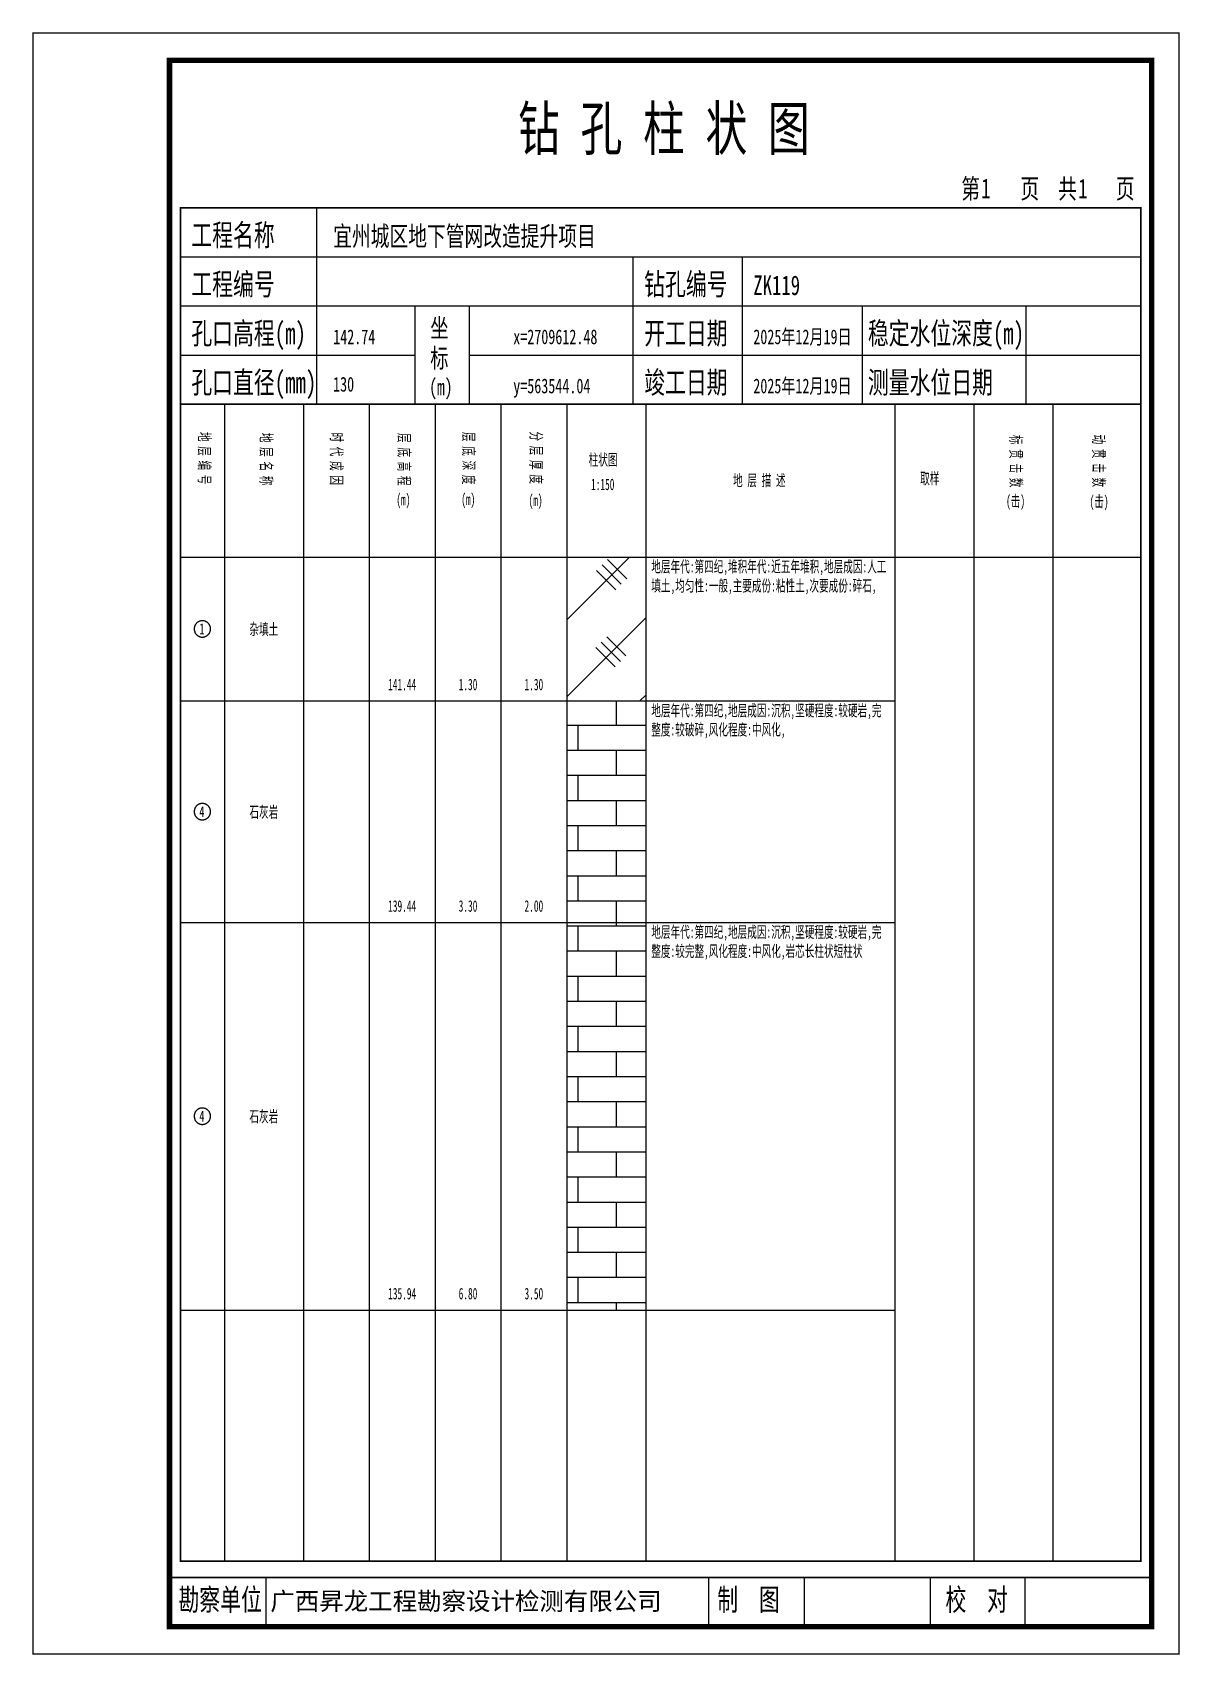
# Model space of a CAD drawing. Header units: millimetres. Extents: x 0 to 2711117, y 0 to 567555.
# Drawn here: x 31176 to 31386.2, y -0.1 to 297.1 of the extents above; entities that cross this region are included whole.
import ezdxf
from ezdxf.enums import TextEntityAlignment as Align

# ---------------------------------------------------------------- set-up
doc = ezdxf.new("R2010")
doc.units = ezdxf.units.MM
doc.layers.add('GICAD_POU_TEXTS', color=7, linetype='Continuous')
doc.layers.add('勘察点图例', color=7, linetype='Continuous')
doc.styles.add('HEAD_FONT', font='simfang.ttf', dxfattribs={"width": 0.6})
doc.styles.add('HEAD_FONT2', font='simfang.ttf', dxfattribs={"width": 0.6})
doc.styles.add('HT', font='simhei.ttf')
doc.styles.add('LZ_FONT', font='simfang.ttf', dxfattribs={"width": 0.7, "height": 8})
doc.styles.add('成果图图块', font='simfang.ttf', dxfattribs={"height": 2.5})
doc.styles.add('成果图表体', font='simfang.ttf', dxfattribs={"width": 0.6, "height": 2.1})
pattern_1 = [(0, (0, 0), (0, 4.6), []), (90, (0, 0), (-7, 4.6), [4.6, -4.6])]

# ---------------------------------------------------------------- blocks, each defined once
blk = doc.blocks.new('ZK119')
for p, q in [((52, 229), (52, 265)), ((27, 256), (203, 256)), ((110, 229), (110, 256)), ((130, 229), (130, 256)), ((27, 247), (203, 247)), ((70, 229), (70, 247)), ((80, 229), (80, 247)), ((152, 229), (152, 247)), ((182, 229), (182, 247)), ((27, 238), (70, 238)), ((80, 238), (203, 238)), ((27, 229), (35.05, 229)), ((35.05, 229), (35.05, 17)), ((35.05, 229), (49.53, 229)), ((49.53, 229), (49.53, 17)), ((49.53, 229), (61.6, 229)), ((61.6, 229), (61.6, 17)), ((61.6, 229), (73.68, 229)), ((73.68, 229), (73.68, 17)), ((73.68, 229), (85.75, 229)), ((85.75, 229), (85.75, 17)), ((85.75, 229), (97.82, 229)), ((97.82, 229), (97.82, 17)), ((97.82, 229), (112.3, 229)), ((112.3, 229), (112.3, 17)), ((112.3, 229), (157.93, 229)), ((157.93, 229), (157.93, 17)), ((157.93, 229), (172.42, 229)), ((172.42, 229), (172.42, 17)), ((172.42, 229), (186.9, 229)), ((186.9, 229), (186.9, 17)), ((186.9, 229), (203, 229)), ((27, 201), (203, 201)), ((27, 17), (35.05, 17)), ((35.05, 17), (49.53, 17)), ((49.53, 17), (61.6, 17)), ((61.6, 17), (73.68, 17)), ((73.68, 17), (85.75, 17)), ((85.75, 17), (97.82, 17)), ((97.82, 17), (112.3, 17)), ((112.3, 17), (157.93, 17)), ((157.93, 17), (172.42, 17)), ((172.42, 17), (186.9, 17)), ((42.74, 4.95), (42.74, 13.95)), ((42.74, 4.95), (42.74, 13.95)), ((123.83, 4.95), (123.83, 13.95)), ((141.38, 4.95), (141.38, 13.95)), ((164.48, 4.95), (164.48, 13.95)), ((181.84, 4.95), (181.84, 13.95)), ((181.84, 4.95), (181.84, 13.95))]:
    blk.add_line(p, q)
for points, const_width in [([(0, 0), (210, 0), (210, 297), (0, 297)], 0.25), ([(25, 5), (205, 5), (205, 292), (25, 292)], 1), ([(27, 265), (203, 265), (203, 17), (27, 17)], 0.3)]:
    blk.add_lwpolyline(points, close=True, dxfattribs=dict(const_width=const_width))
at = {"const_width": 0.3}
for points in [[(27, 229), (203, 229)], [(25, 14), (205, 14)]]:
    blk.add_lwpolyline(points, dxfattribs=at)
at = {"style": 'LZ_FONT', "width": 0.7}
for s, height, p in [('钻 孔 柱 状 图', 8, (88.9, 275.54)), ('第', 3.6, (170.12, 266.7)), ('页', 3.6, (180.96, 266.7)), ('共', 3.6, (187.88, 266.7)), ('页', 3.6, (198.44, 266.7)), ('1', 3.6, (173.78, 266.75)), ('1', 3.6, (191.54, 266.7)), ('工程名称', 4, (29, 258)), ('宜州城区地下管网改造提升项目', 3.6, (55, 258)), ('工程编号', 4, (29, 249)), ('钻孔编号', 4, (112, 249)), ('ZK119', 3.6, (132, 249)), ('孔口高程(m)', 4, (29, 240)), ('坐', 3.5, (72.79, 241.24)), ('开工日期', 4, (112, 240)), ('稳定水位深度(m)', 4, (153, 240)), ('142.74', 2.7, (55, 240)), ('x=2709612.48', 2.7, (88, 240)), ('2025年12月19日', 2.7, (132, 240)), ('标', 3.5, (72.79, 235.7)), ('孔口直径(mm)', 4, (29, 231)), ('竣工日期', 4, (112, 231)), ('测量水位日期', 4, (153, 231)), ('130', 2.7, (54.98, 231.31)), ('(m) ', 3, (72.59, 230.65)), ('y=563544.04', 2.7, (88, 231)), ('2025年12月19日', 2.7, (132, 231)), ('勘察单位', 4, (26.65, 7.95)), ('制  图', 4, (125.4, 7.95)), ('校  对', 4, (167.22, 7.95))]:
    blk.add_text(s, height=height, dxfattribs=at).set_placement(p)
at = {"style": 'HT'}
blk.add_text('广西昇龙工程勘察设计检测有限公司', height=3.2865, dxfattribs=at).set_placement((43.48, 8.02))
at = {"char_height": 2.1, "width": 22.806, "attachment_point": 1, "rotation": 270, "style": 'HEAD_FONT'}
for s, insert in [('地 层 编 号', (32.46, 223.92)), ('地 层 名 称', (43.79, 223.76)), ('时 代 成 因', (56.67, 223.83)), ('层 底 高 程', (69.07, 223.71)), ('层 底 深 度', (80.9, 223.91)), ('分 层 厚 度', (93.26, 224.01)), ('标 贯 击 数', (181.21, 223.37)), ('动 贯 击 数', (196.38, 223.43))]:
    blk.add_mtext(s, dxfattribs=dict(at, insert=insert))
at = {"char_height": 2.1, "attachment_point": 1}
for s, insert, width, style in [('柱状图', (101.82, 219.87), 7.855, 'HEAD_FONT2'), ('1:150', (102.26, 215.36), 6.9223, 'HEAD_FONT2'), ('地 层 描 述', (128.29, 216.11), 22.0781, 'HEAD_FONT2'), ('取样', (162.58, 216.44), 7.855, 'HEAD_FONT2'), ('(m)', (66.58, 212.56), 4.7944, 'HEAD_FONT'), ('(m)', (78.47, 212.61), 4.7944, 'HEAD_FONT'), ('(m)', (90.81, 212.43), 4.7944, 'HEAD_FONT'), ('(击)', (178.33, 212.31), 7.855, 'HEAD_FONT2'), ('(击)', (193.64, 212.22), 7.855, 'HEAD_FONT2')]:
    blk.add_mtext(s, dxfattribs=dict(at, insert=insert, width=width, style=style))
blk = doc.blocks.new('ZK119_0')
at = {"color": 7}
blk.add_polyline3d([(-1.5, 0.02, 0), (-1.5, -0.06, 0), (-1.49, -0.13, 0), (-1.48, -0.2, 0), (-1.47, -0.28, 0), (-1.46, -0.35, 0), (-1.44, -0.42, 0), (-1.41, -0.49, 0), (-1.39, -0.56, 0), (-1.36, -0.63, 0), (-1.32, -0.69, 0), (-1.29, -0.76, 0), (-1.25, -0.82, 0), (-1.2, -0.88, 0), (-1.16, -0.94, 0), (-1.11, -0.99, 0), (-1.06, -1.04, 0), (-1.01, -1.1, 0), (-0.95, -1.14, 0), (-0.89, -1.19, 0), (-0.83, -1.23, 0), (-0.77, -1.27, 0), (-0.71, -1.31, 0), (-0.64, -1.34, 0), (-0.57, -1.37, 0), (-0.51, -1.4, 0), (-0.44, -1.42, 0), (-0.36, -1.44, 0), (-0.29, -1.46, 0), (-0.22, -1.47, 0), (-0.15, -1.48, 0), (-0.07, -1.48, 0), (0, -1.48, 0), (0.07, -1.48, 0), (0.15, -1.48, 0), (0.22, -1.47, 0), (0.29, -1.46, 0), (0.36, -1.44, 0), (0.44, -1.42, 0), (0.51, -1.4, 0), (0.57, -1.37, 0), (0.64, -1.34, 0), (0.71, -1.31, 0), (0.77, -1.27, 0), (0.83, -1.23, 0), (0.89, -1.19, 0), (0.95, -1.14, 0), (1.01, -1.1, 0), (1.06, -1.04, 0), (1.11, -0.99, 0), (1.16, -0.94, 0), (1.2, -0.88, 0), (1.25, -0.82, 0), (1.29, -0.76, 0), (1.32, -0.69, 0), (1.36, -0.63, 0), (1.39, -0.56, 0), (1.41, -0.49, 0), (1.44, -0.42, 0), (1.46, -0.35, 0), (1.47, -0.28, 0), (1.48, -0.2, 0), (1.49, -0.13, 0), (1.5, -0.06, 0), (1.5, 0.02, 0), (1.5, 0.09, 0), (1.49, 0.16, 0), (1.48, 0.24, 0), (1.47, 0.31, 0), (1.46, 0.38, 0), (1.44, 0.45, 0), (1.41, 0.52, 0), (1.39, 0.59, 0), (1.36, 0.66, 0), (1.32, 0.72, 0), (1.29, 0.79, 0), (1.25, 0.85, 0), (1.2, 0.91, 0), (1.16, 0.97, 0), (1.11, 1.02, 0), (1.06, 1.08, 0), (1.01, 1.13, 0), (0.95, 1.18, 0), (0.89, 1.22, 0), (0.83, 1.26, 0), (0.77, 1.3, 0), (0.71, 1.34, 0), (0.64, 1.37, 0), (0.57, 1.4, 0), (0.51, 1.43, 0), (0.44, 1.45, 0), (0.36, 1.47, 0), (0.29, 1.49, 0), (0.22, 1.5, 0), (0.15, 1.51, 0), (0.07, 1.51, 0), (0, 1.52, 0), (-0.07, 1.51, 0), (-0.15, 1.51, 0), (-0.22, 1.5, 0), (-0.29, 1.49, 0), (-0.36, 1.47, 0), (-0.44, 1.45, 0), (-0.51, 1.43, 0), (-0.57, 1.4, 0), (-0.64, 1.37, 0), (-0.71, 1.34, 0), (-0.77, 1.3, 0), (-0.83, 1.26, 0), (-0.89, 1.22, 0), (-0.95, 1.18, 0), (-1.01, 1.13, 0), (-1.06, 1.08, 0), (-1.11, 1.02, 0), (-1.16, 0.97, 0), (-1.2, 0.91, 0), (-1.25, 0.85, 0), (-1.29, 0.79, 0), (-1.32, 0.72, 0), (-1.36, 0.66, 0), (-1.39, 0.59, 0), (-1.41, 0.52, 0), (-1.44, 0.45, 0), (-1.46, 0.38, 0), (-1.47, 0.31, 0), (-1.48, 0.24, 0), (-1.49, 0.16, 0), (-1.5, 0.09, 0), (-1.5, 0.02, 0)], dxfattribs=at)
at = {"layer": 'GICAD_POU_TEXTS', "color": 7, "style": '成果图图块', "width": 0.7}
blk.add_text('1', height=2, dxfattribs=at).set_placement((-0.09, -0.99), align=Align.CENTER)
blk = doc.blocks.new('ZK119_1')
at = {"color": 7}
blk.add_polyline3d([(-1.5, 0.02, 0), (-1.5, -0.06, 0), (-1.49, -0.13, 0), (-1.48, -0.2, 0), (-1.47, -0.28, 0), (-1.46, -0.35, 0), (-1.44, -0.42, 0), (-1.41, -0.49, 0), (-1.39, -0.56, 0), (-1.36, -0.63, 0), (-1.32, -0.69, 0), (-1.29, -0.76, 0), (-1.25, -0.82, 0), (-1.2, -0.88, 0), (-1.16, -0.94, 0), (-1.11, -0.99, 0), (-1.06, -1.04, 0), (-1.01, -1.1, 0), (-0.95, -1.14, 0), (-0.89, -1.19, 0), (-0.83, -1.23, 0), (-0.77, -1.27, 0), (-0.71, -1.31, 0), (-0.64, -1.34, 0), (-0.57, -1.37, 0), (-0.51, -1.4, 0), (-0.44, -1.42, 0), (-0.36, -1.44, 0), (-0.29, -1.46, 0), (-0.22, -1.47, 0), (-0.15, -1.48, 0), (-0.07, -1.48, 0), (0, -1.48, 0), (0.07, -1.48, 0), (0.15, -1.48, 0), (0.22, -1.47, 0), (0.29, -1.46, 0), (0.36, -1.44, 0), (0.44, -1.42, 0), (0.51, -1.4, 0), (0.57, -1.37, 0), (0.64, -1.34, 0), (0.71, -1.31, 0), (0.77, -1.27, 0), (0.83, -1.23, 0), (0.89, -1.19, 0), (0.95, -1.14, 0), (1.01, -1.1, 0), (1.06, -1.04, 0), (1.11, -0.99, 0), (1.16, -0.94, 0), (1.2, -0.88, 0), (1.25, -0.82, 0), (1.29, -0.76, 0), (1.32, -0.69, 0), (1.36, -0.63, 0), (1.39, -0.56, 0), (1.41, -0.49, 0), (1.44, -0.42, 0), (1.46, -0.35, 0), (1.47, -0.28, 0), (1.48, -0.2, 0), (1.49, -0.13, 0), (1.5, -0.06, 0), (1.5, 0.02, 0), (1.5, 0.09, 0), (1.49, 0.16, 0), (1.48, 0.24, 0), (1.47, 0.31, 0), (1.46, 0.38, 0), (1.44, 0.45, 0), (1.41, 0.52, 0), (1.39, 0.59, 0), (1.36, 0.66, 0), (1.32, 0.72, 0), (1.29, 0.79, 0), (1.25, 0.85, 0), (1.2, 0.91, 0), (1.16, 0.97, 0), (1.11, 1.02, 0), (1.06, 1.08, 0), (1.01, 1.13, 0), (0.95, 1.18, 0), (0.89, 1.22, 0), (0.83, 1.26, 0), (0.77, 1.3, 0), (0.71, 1.34, 0), (0.64, 1.37, 0), (0.57, 1.4, 0), (0.51, 1.43, 0), (0.44, 1.45, 0), (0.36, 1.47, 0), (0.29, 1.49, 0), (0.22, 1.5, 0), (0.15, 1.51, 0), (0.07, 1.51, 0), (0, 1.52, 0), (-0.07, 1.51, 0), (-0.15, 1.51, 0), (-0.22, 1.5, 0), (-0.29, 1.49, 0), (-0.36, 1.47, 0), (-0.44, 1.45, 0), (-0.51, 1.43, 0), (-0.57, 1.4, 0), (-0.64, 1.37, 0), (-0.71, 1.34, 0), (-0.77, 1.3, 0), (-0.83, 1.26, 0), (-0.89, 1.22, 0), (-0.95, 1.18, 0), (-1.01, 1.13, 0), (-1.06, 1.08, 0), (-1.11, 1.02, 0), (-1.16, 0.97, 0), (-1.2, 0.91, 0), (-1.25, 0.85, 0), (-1.29, 0.79, 0), (-1.32, 0.72, 0), (-1.36, 0.66, 0), (-1.39, 0.59, 0), (-1.41, 0.52, 0), (-1.44, 0.45, 0), (-1.46, 0.38, 0), (-1.47, 0.31, 0), (-1.48, 0.24, 0), (-1.49, 0.16, 0), (-1.5, 0.09, 0), (-1.5, 0.02, 0)], dxfattribs=at)
at = {"layer": 'GICAD_POU_TEXTS', "color": 7, "style": '成果图图块', "width": 0.7}
blk.add_text('4', height=2, dxfattribs=at).set_placement((-0.09, -0.99), align=Align.CENTER)
blk = doc.blocks.new('ZK119_2')
at = {"color": 7}
blk.add_polyline3d([(-1.5, 0.02, 0), (-1.5, -0.06, 0), (-1.49, -0.13, 0), (-1.48, -0.2, 0), (-1.47, -0.28, 0), (-1.46, -0.35, 0), (-1.44, -0.42, 0), (-1.41, -0.49, 0), (-1.39, -0.56, 0), (-1.36, -0.63, 0), (-1.32, -0.69, 0), (-1.29, -0.76, 0), (-1.25, -0.82, 0), (-1.2, -0.88, 0), (-1.16, -0.94, 0), (-1.11, -0.99, 0), (-1.06, -1.04, 0), (-1.01, -1.1, 0), (-0.95, -1.14, 0), (-0.89, -1.19, 0), (-0.83, -1.23, 0), (-0.77, -1.27, 0), (-0.71, -1.31, 0), (-0.64, -1.34, 0), (-0.57, -1.37, 0), (-0.51, -1.4, 0), (-0.44, -1.42, 0), (-0.36, -1.44, 0), (-0.29, -1.46, 0), (-0.22, -1.47, 0), (-0.15, -1.48, 0), (-0.07, -1.48, 0), (0, -1.48, 0), (0.07, -1.48, 0), (0.15, -1.48, 0), (0.22, -1.47, 0), (0.29, -1.46, 0), (0.36, -1.44, 0), (0.44, -1.42, 0), (0.51, -1.4, 0), (0.57, -1.37, 0), (0.64, -1.34, 0), (0.71, -1.31, 0), (0.77, -1.27, 0), (0.83, -1.23, 0), (0.89, -1.19, 0), (0.95, -1.14, 0), (1.01, -1.1, 0), (1.06, -1.04, 0), (1.11, -0.99, 0), (1.16, -0.94, 0), (1.2, -0.88, 0), (1.25, -0.82, 0), (1.29, -0.76, 0), (1.32, -0.69, 0), (1.36, -0.63, 0), (1.39, -0.56, 0), (1.41, -0.49, 0), (1.44, -0.42, 0), (1.46, -0.35, 0), (1.47, -0.28, 0), (1.48, -0.2, 0), (1.49, -0.13, 0), (1.5, -0.06, 0), (1.5, 0.02, 0), (1.5, 0.09, 0), (1.49, 0.16, 0), (1.48, 0.24, 0), (1.47, 0.31, 0), (1.46, 0.38, 0), (1.44, 0.45, 0), (1.41, 0.52, 0), (1.39, 0.59, 0), (1.36, 0.66, 0), (1.32, 0.72, 0), (1.29, 0.79, 0), (1.25, 0.85, 0), (1.2, 0.91, 0), (1.16, 0.97, 0), (1.11, 1.02, 0), (1.06, 1.08, 0), (1.01, 1.13, 0), (0.95, 1.18, 0), (0.89, 1.22, 0), (0.83, 1.26, 0), (0.77, 1.3, 0), (0.71, 1.34, 0), (0.64, 1.37, 0), (0.57, 1.4, 0), (0.51, 1.43, 0), (0.44, 1.45, 0), (0.36, 1.47, 0), (0.29, 1.49, 0), (0.22, 1.5, 0), (0.15, 1.51, 0), (0.07, 1.51, 0), (0, 1.52, 0), (-0.07, 1.51, 0), (-0.15, 1.51, 0), (-0.22, 1.5, 0), (-0.29, 1.49, 0), (-0.36, 1.47, 0), (-0.44, 1.45, 0), (-0.51, 1.43, 0), (-0.57, 1.4, 0), (-0.64, 1.37, 0), (-0.71, 1.34, 0), (-0.77, 1.3, 0), (-0.83, 1.26, 0), (-0.89, 1.22, 0), (-0.95, 1.18, 0), (-1.01, 1.13, 0), (-1.06, 1.08, 0), (-1.11, 1.02, 0), (-1.16, 0.97, 0), (-1.2, 0.91, 0), (-1.25, 0.85, 0), (-1.29, 0.79, 0), (-1.32, 0.72, 0), (-1.36, 0.66, 0), (-1.39, 0.59, 0), (-1.41, 0.52, 0), (-1.44, 0.45, 0), (-1.46, 0.38, 0), (-1.47, 0.31, 0), (-1.48, 0.24, 0), (-1.49, 0.16, 0), (-1.5, 0.09, 0), (-1.5, 0.02, 0)], dxfattribs=at)
at = {"layer": 'GICAD_POU_TEXTS', "color": 7, "style": '成果图图块', "width": 0.7}
blk.add_text('4', height=2, dxfattribs=at).set_placement((-0.09, -0.99), align=Align.CENTER)

msp = doc.modelspace()

# ---------------------------------------------------------------- hatches: boundary and pattern name
at = {"layer": '勘察点图例'}
h = msp.add_hatch(dxfattribs=at)
h.set_pattern_fill('GKZTT', color=256, scale=0.5, style=0, pattern_type=2)
h.set_pattern_definition([(45, (0, 0), (-7.0710678, 7.0710678), []), (135, (2.5, -1), (-14.142136, -14.142136), [5, -15]), (135, (1.5, -2), (-14.142136, -14.142136), [5, -15]), (135, (0.5, -3), (-14.142136, -14.142136), [5, -15]), (135, (16.5, -1), (-14.142136, -14.142136), [5, -15]), (135, (15.5, -2), (-14.142136, -14.142136), [5, -15]), (135, (14.5, -3), (-14.142136, -14.142136), [5, -15])])
h.paths.add_polyline_path([(31273.93, 174.62), (31288.41, 174.62), (31288.41, 201), (31273.93, 201)])
h = msp.add_hatch(dxfattribs=at)
h.set_pattern_fill('GKSHY', color=256, scale=0.5, style=0, pattern_type=2)
h.set_pattern_definition(pattern_1)
h.paths.add_polyline_path([(31273.93, 134.03), (31288.41, 134.03), (31288.41, 174.62), (31273.93, 174.62)])
h = msp.add_hatch(dxfattribs=at)
h.set_pattern_fill('GKSHY', color=256, scale=0.5, style=0, pattern_type=2)
h.set_pattern_definition(pattern_1)
h.paths.add_polyline_path([(31273.93, 63), (31288.41, 63), (31288.41, 134.03), (31273.93, 134.03)])

# ---------------------------------------------------------------- linework, layer by layer
for p, q in [((31203.11, 174.62), (31288.41, 174.62)), ((31288.41, 174.62), (31334.04, 174.62)), ((31203.11, 134.03), (31288.41, 134.03)), ((31288.41, 134.03), (31334.04, 134.03)), ((31203.11, 63), (31288.41, 63)), ((31288.41, 63), (31334.04, 63))]:
    msp.add_line(p, q, dxfattribs=at)

# ---------------------------------------------------------------- block references
for name, p in [('ZK119', (31176.11, 0)), ('ZK119_0', (31207.13, 187.81)), ('ZK119_1', (31207.13, 154.32)), ('ZK119_2', (31207.13, 98.51))]:
    msp.add_blockref(name, p, dxfattribs=at)

# ---------------------------------------------------------------- texts
at = {"layer": '勘察点图例', "style": '成果图表体', "width": 0.6}
for s, p in [('杂填土', (31218.4, 187.81)), ('141.44', (31243.75, 177.62)), ('1.30', (31255.82, 177.62)), ('1.30', (31267.89, 177.62)), ('石灰岩', (31218.4, 154.32)), ('139.44', (31243.75, 137.03)), ('3.30', (31255.82, 137.03)), ('2.00', (31267.89, 137.03)), ('石灰岩', (31218.4, 98.51)), ('135.94', (31243.75, 66)), ('6.80', (31255.82, 66)), ('3.50', (31267.89, 66))]:
    msp.add_text(s, height=2.1, dxfattribs=at).set_placement(p, align=Align.MIDDLE)
at = {"layer": '勘察点图例', "char_height": 2.1, "width": 43.6296, "attachment_point": 1, "style": '成果图表体'}
for s, insert in [('地层年代:第四纪,堆积年代:近五年堆积,地层成因:人工填土,均匀性:一般,主要成份:粘性土,次要成份:碎石,', (31289.41, 200.3)), ('地层年代:第四纪,地层成因:沉积,坚硬程度:较硬岩,完整度:较破碎,风化程度:中风化,', (31289.41, 173.92)), ('地层年代:第四纪,地层成因:沉积,坚硬程度:较硬岩,完整度:较完整,风化程度:中风化,岩芯长柱状短柱状', (31289.41, 133.33))]:
    msp.add_mtext(s, dxfattribs=dict(at, insert=insert))

doc.saveas('drawing.dxf')
